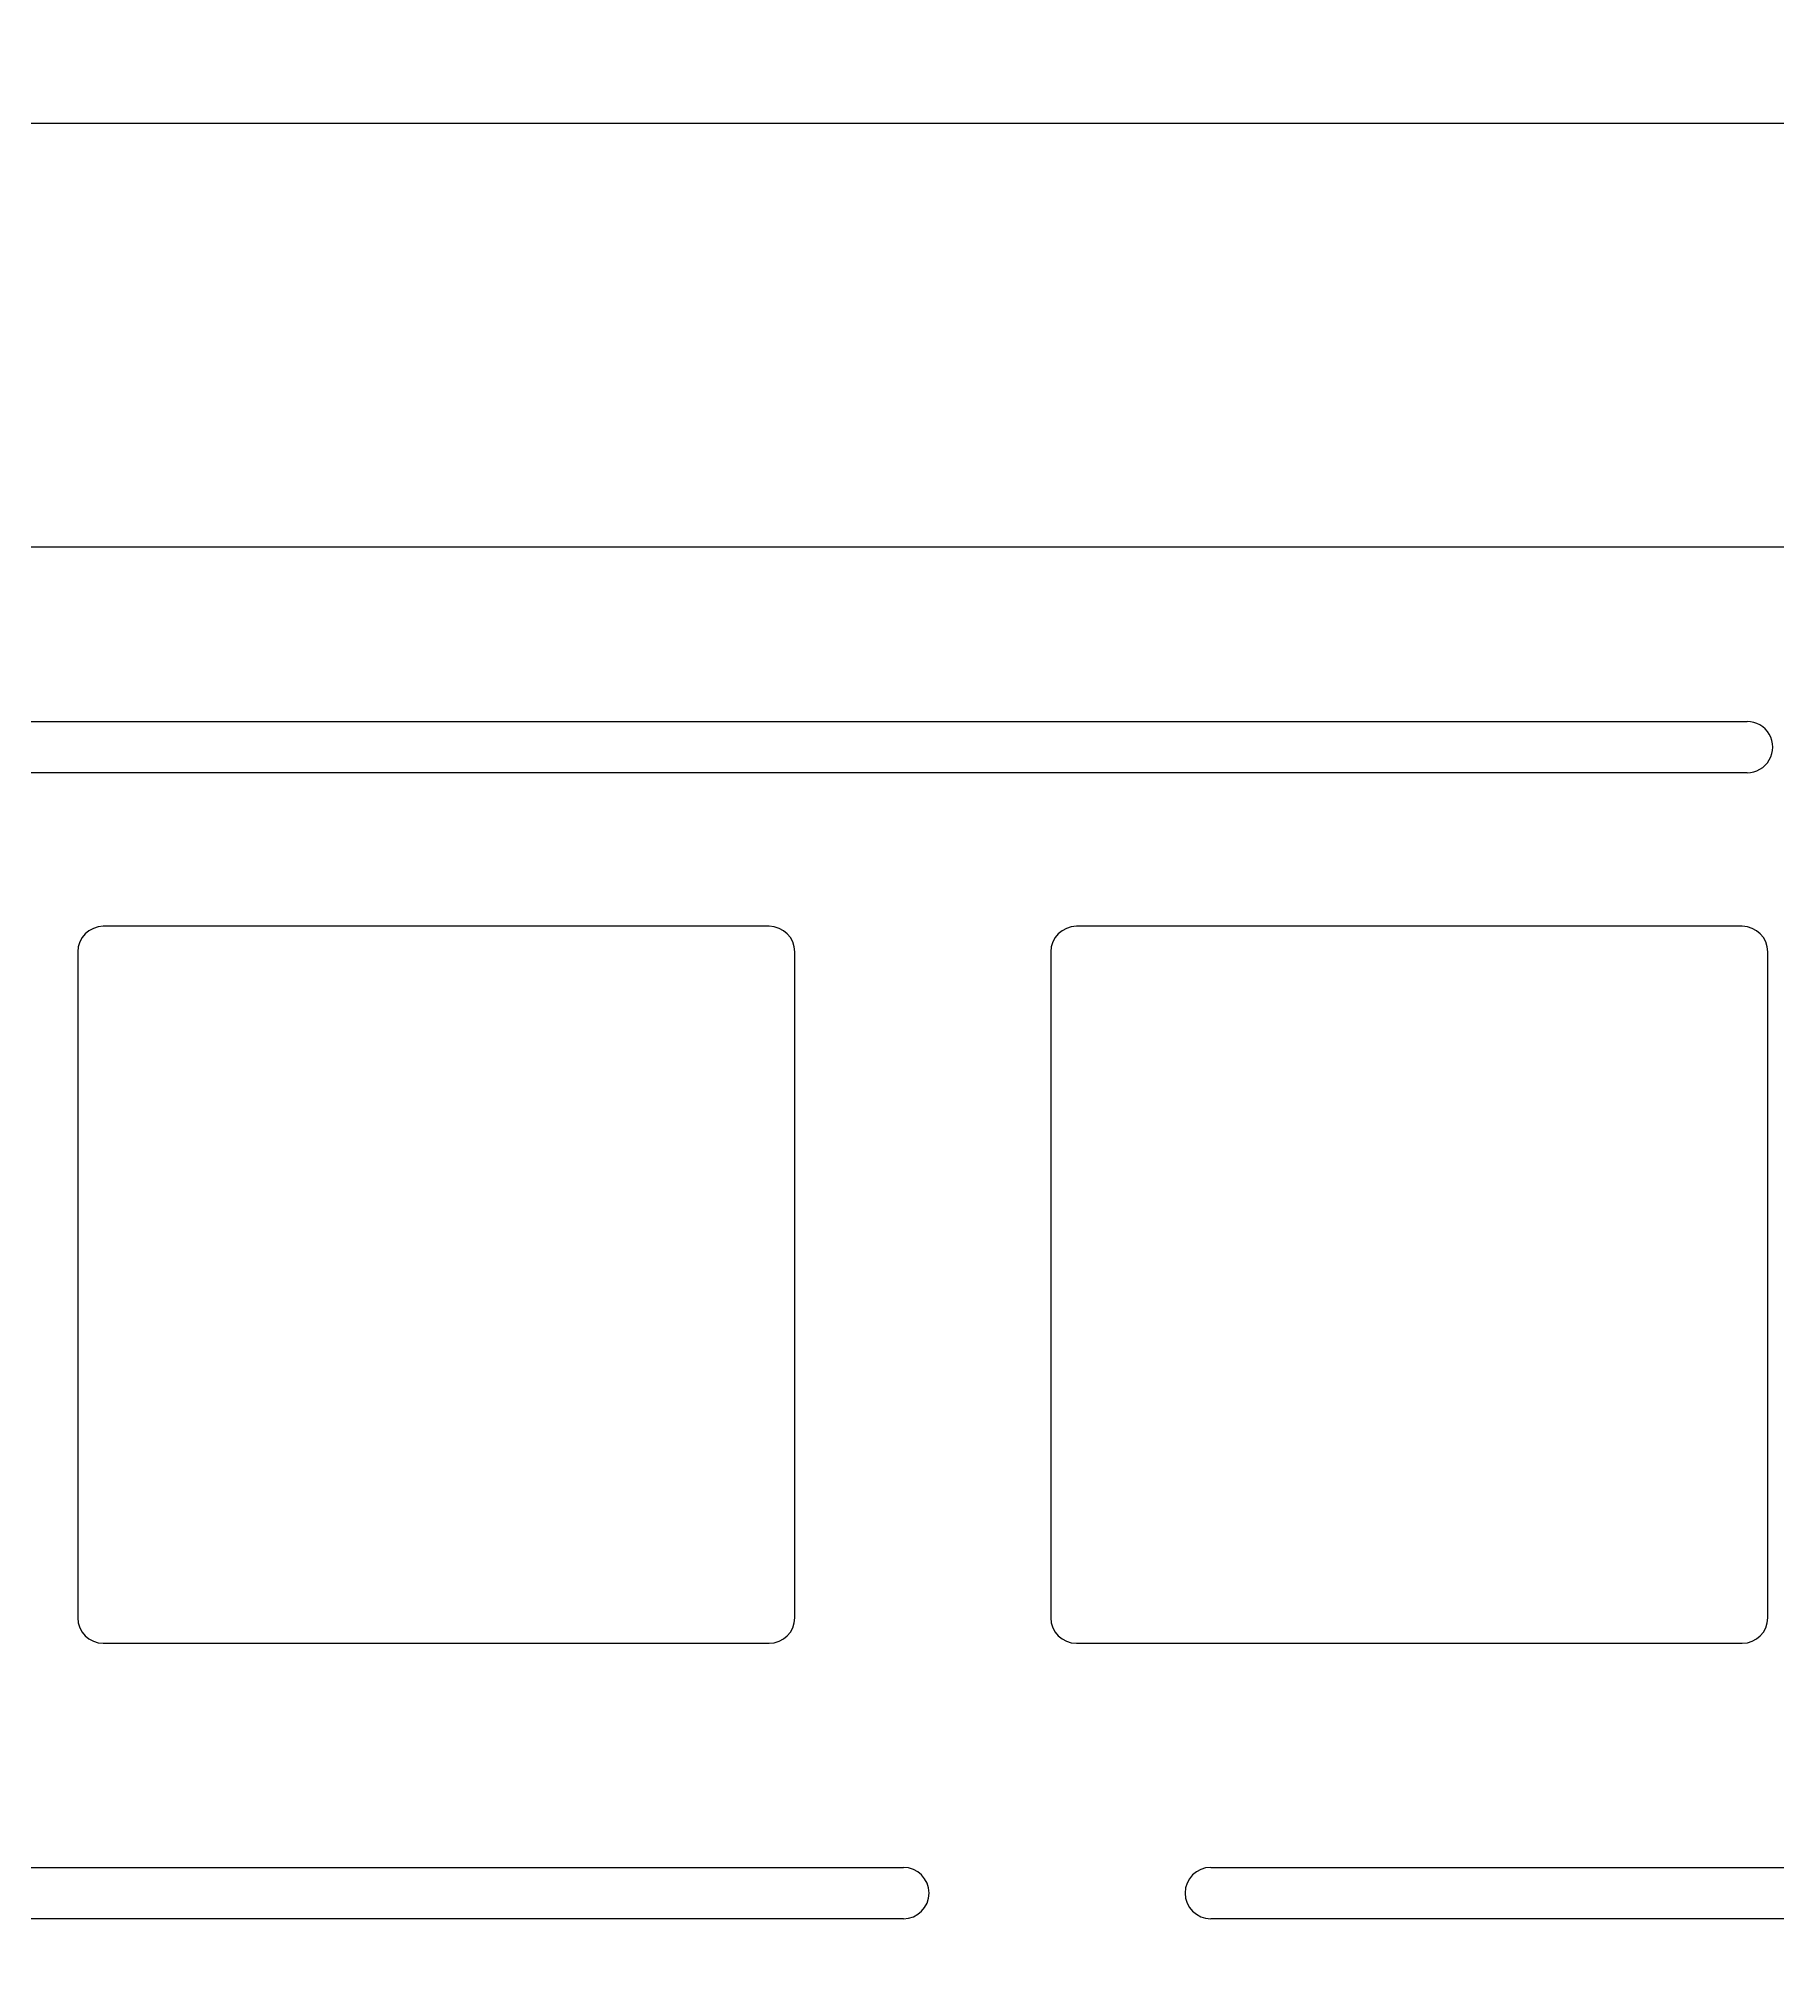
# Model space of a CAD drawing. Header units: inches. Extents: x -191 to 224, y -63 to 76.
# Drawn here: x 33.2 to 67.15, y 38.58 to 76.04 of the extents above; entities that cross this region are included whole.
import ezdxf

# ---------------------------------------------------------------- set-up
doc = ezdxf.new("R2010")
doc.units = ezdxf.units.IN
doc.header["$LTSCALE"] = 1.21
doc.header["$MEASUREMENT"] = 0
doc.header["$PDMODE"] = 3
doc.header["$PDSIZE"] = 0.3125
doc.layers.get('0').update_dxf_attribs({"linetype": 'CONTINUOUS'})
doc.layers.get('Defpoints').update_dxf_attribs({"linetype": 'CONTINUOUS'})
doc.styles.get("Standard").update_dxf_attribs({"font": 'txt', "width": 0.8})
doc.dimstyles.get("Standard").update_dxf_attribs({"dimtxt": 0.15625, "dimasz": 0.1875, "dimexe": 0.125, "dimexo": 0.0625, "dimgap": 0.09, "dimtad": 0, "dimtih": 1, "dimtoh": 1, "dimzin": 4, "dimdsep": 46, "dimtxsty": 'Standard', "dimcen": 0.09, "dimadec": 0, "dimazin": 0, "dimtp": 0.01, "dimtm": 0.01, "dimtfac": 1, "dimtofl": 0, "dimtmove": 0, "dimatfit": 3, "dimfxl": 1, "dimtolj": 1, "dimtzin": 4, "dimarcsym": 0})

# ---------------------------------------------------------------- blocks, each defined once
blk = doc.blocks.new('*D2')
at = {"color": 0, "lineweight": -2}
for p, q in [((-177.778, 29.285), (-177.778, 74.498)), ((-177.591, 74.373), (-4.854, 74.373)), ((178.79, 74.373), (6.053, 74.373)), ((178.977, 29.285), (178.977, 74.498))]:
    blk.add_line(p, q, dxfattribs=at)
at = {"color": 0}
for points in [[(-177.591, 74.405), (-177.591, 74.342), (-177.778, 74.373)], [(178.79, 74.405), (178.79, 74.342), (178.977, 74.373)]]:
    blk.add_solid(points, dxfattribs=at)
at = {"layer": 'Defpoints', "color": 0}
for p in [(178.977, 74.373), (-177.778, 29.222), (178.977, 29.222)]:
    blk.add_point(p, dxfattribs=at)
at = {"color": 0, "insert": (0.599, 74.373), "char_height": 0.15625, "attachment_point": 5}
blk.add_mtext('\\A1;{\\fSimHei|b0|i0|c134|p49;\\H12.8x;356.75\\H0.7x;\\S+0.03^ -0.03;}', dxfattribs=at)

msp = doc.modelspace()

# ---------------------------------------------------------------- linework, layer by layer
at = {"color": 7, "linetype": 'Continuous'}
for p, q in [((70.56876, 66.09838), (15.56876, 66.09838)), ((19.56876, 62.69846), (66.56876, 62.69846)), ((66.56876, 61.69838), (19.56876, 61.69838)), ((47.47264, 58.69829), (34.47264, 58.69829)), ((66.47264, 58.69829), (53.47264, 58.69829)), ((33.97264, 58.19829), (33.97264, 45.19829)), ((47.97264, 45.19829), (47.97264, 58.19829)), ((52.97264, 58.19829), (52.97264, 45.19829)), ((66.97264, 45.19829), (66.97264, 58.19829)), ((34.47264, 44.69829), (47.47264, 44.69829)), ((53.47264, 44.69829), (66.47264, 44.69829)), ((1.09524, 40.32178), (50.09524, 40.32178)), ((56.09524, 40.32178), (105.09524, 40.32178)), ((50.09524, 39.32178), (1.09524, 39.32178)), ((105.09524, 39.32178), (56.09524, 39.32178))]:
    msp.add_line(p, q, dxfattribs=at)
for centre, start, end in [((66.56876, 62.19846), 269.975665, 90), ((34.47264, 58.19829), 90, 180), ((47.47264, 58.19829), 0, 90), ((53.47264, 58.19829), 90, 180), ((66.47264, 58.19829), 0, 90), ((34.47264, 45.19829), 180, 270), ((47.47264, 45.19829), 270, 0), ((53.47264, 45.19829), 180, 270), ((66.47264, 45.19829), 270, 0), ((50.09524, 39.82178), 270, 90), ((56.09524, 39.82178), 90, 270)]:
    msp.add_arc(centre, 0.5, start, end, dxfattribs=at)

# ---------------------------------------------------------------- dimensions: what is measured, and where the dimension line sits
dim = msp.add_linear_dim(base=(178.97705, 74.37329), p1=(-177.77838, 29.22227), p2=(178.97705, 29.22227), text='{\\fSimHei|b0|i0|c134|p49;\\H12.8x;356.75\\H0.7x;\\S+0.03^ -0.03;}', dimstyle='Standard', override={"dimdec": 4, "dimzin": 0, "dimcen": 0.198, "dimtp": 0, "dimtm": 0, "dimtdec": 4, "dimtzin": 0})
dim.commit()
dim.dimension.update_dxf_attribs({"geometry": '*D2', "text_midpoint": (0.59933, 74.37329)})

doc.saveas('drawing.dxf')
